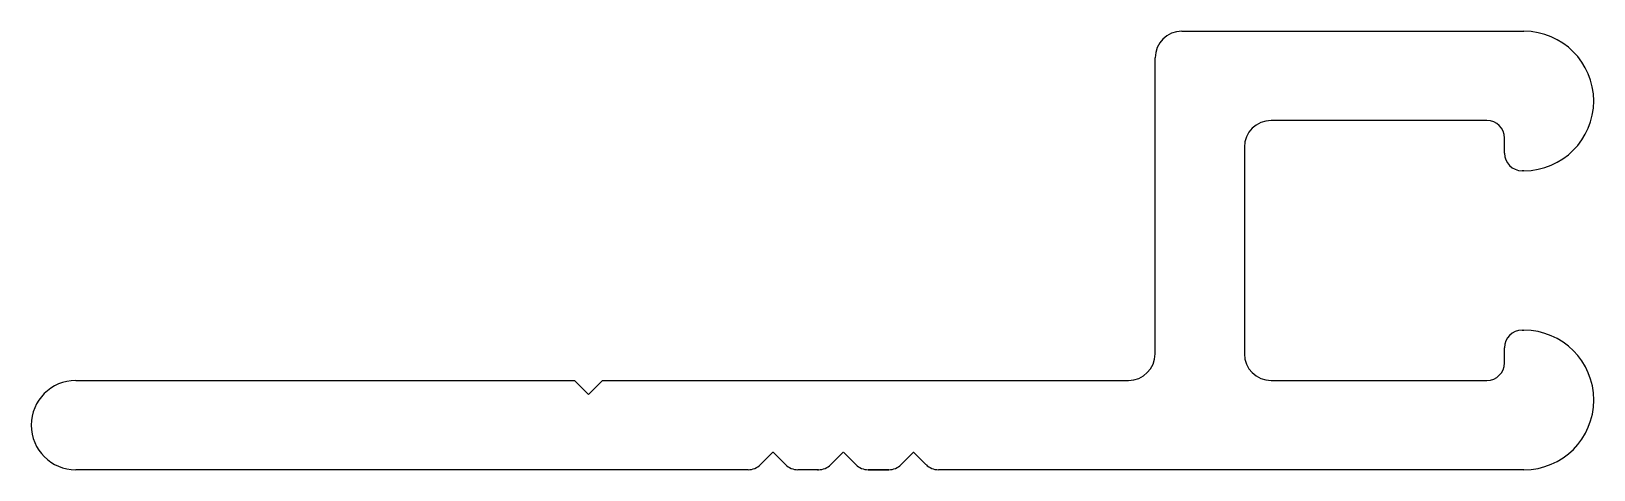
# Model space of a CAD drawing. Extents: x -10.5 to 11.7, y 0.7 to 7.
import ezdxf

# ---------------------------------------------------------------- set-up
doc = ezdxf.new("R2010")
doc.units = 0
doc.layers.get('0').update_dxf_attribs({"linetype": 'CONTINUOUS'})
doc.layers.add('1', color=4, linetype='CONTINUOUS')

msp = doc.modelspace()

# ---------------------------------------------------------------- linework, layer by layer
for p, q in [((0.695, 0.724), (0.708, 0.724)), ((1.415, 0.724), (1.708, 0.724))]:
    msp.add_line(p, q)
at = {"layer": '1', "color": 7, "linetype": 'CONTINUOUS'}
for p, q in [((5.878, 6.964), (10.746, 6.964)), ((5.498, 2.374), (5.498, 6.584)), ((10.218, 5.694), (7.148, 5.694)), ((10.468, 5.229), (10.468, 5.444)), ((6.768, 5.314), (6.768, 2.374)), ((10.746, 4.979), (10.718, 4.979)), ((10.718, 2.709), (10.746, 2.709)), ((10.468, 2.244), (10.468, 2.459)), ((-9.857, 1.994), (-2.762, 1.994)), ((-2.762, 1.994), (-2.562, 1.794)), ((-2.562, 1.794), (-2.362, 1.994)), ((-2.362, 1.994), (5.118, 1.994)), ((7.148, 1.994), (10.218, 1.994)), ((0.056, 0.968), (-0.115, 0.797)), ((0.238, 0.797), (0.067, 0.968)), ((1.056, 0.968), (0.884, 0.797)), ((1.238, 0.797), (1.067, 0.968)), ((2.056, 0.968), (1.884, 0.797)), ((2.238, 0.797), (2.067, 0.968)), ((-1.569, 0.724), (-9.857, 0.724)), ((-0.292, 0.724), (-1.569, 0.724)), ((0.708, 0.724), (0.415, 0.724)), ((1.708, 0.724), (1.415, 0.724)), ((1.415, 0.724), (1.708, 0.724)), ((1.708, 0.724), (1.415, 0.724)), ((1.415, 0.724), (1.708, 0.724)), ((1.708, 0.724), (1.415, 0.724)), ((3.167, 0.724), (2.415, 0.724)), ((2.415, 0.724), (2.415, 0.724)), ((10.746, 0.724), (3.167, 0.724))]:
    msp.add_line(p, q, dxfattribs=at)
for centre, radius, start, end in [((5.878, 6.584), 0.38, 90, 180), ((10.746, 5.971), 0.992, 270, 90), ((7.148, 5.314), 0.38, 90, 180), ((10.218, 5.444), 0.25, 0, 90), ((10.718, 5.229), 0.25, 180, 270), ((10.718, 2.459), 0.25, 90, 180), ((10.746, 1.716), 0.993, 270, 90), ((5.118, 2.374), 0.38, 270, 360), ((7.148, 2.374), 0.38, 180, 270), ((10.218, 2.244), 0.25, 270, 0), ((-9.857, 1.359), 0.635, 90, 270), ((0.061, 0.962), 0.008, 45, 135), ((1.061, 0.962), 0.008, 45, 135), ((2.061, 0.962), 0.008, 45, 135), ((-0.292, 0.974), 0.25, 270, 315), ((0.415, 0.974), 0.25, 225, 270), ((0.708, 0.974), 0.25, 270, 315), ((1.415, 0.974), 0.25, 225, 270), ((1.708, 0.974), 0.25, 270, 315), ((2.415, 0.974), 0.25, 225, 270)]:
    msp.add_arc(centre, radius, start, end, dxfattribs=at)

doc.saveas('drawing.dxf')
